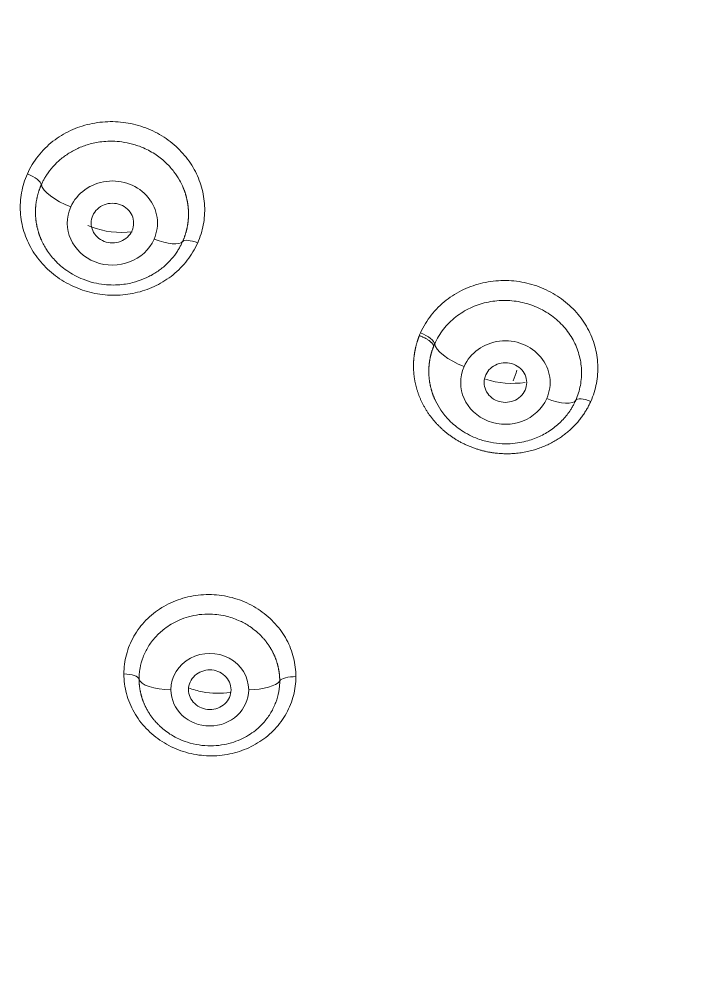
# Model space of a CAD drawing. Extents: x 1797 to 2925, y 0 to 827.
# Drawn here: x 2221.12 to 2233.8, y 554.65 to 572.76 of the extents above; entities that cross this region are included whole.
import ezdxf

# ---------------------------------------------------------------- set-up
doc = ezdxf.new("R2010")
doc.units = 0
doc.header["$LTSCALE"] = 30
doc.header["$MEASUREMENT"] = 0
doc.layers.add('1', color=7, linetype='CONTINUOUS')

msp = doc.modelspace()

# ---------------------------------------------------------------- linework, layer by layer
at = {"layer": '1', "color": 7, "linetype": 'Continuous', "lineweight": 18}
for centre, major_axis, ratio, start_param, end_param in [((2265.366, 552.468), (57.67, 0), 0.93358, 5.498085, 8.635877), ((2265.366, 552.451), (57.518, 0), 0.93358, 5.498085, 10.209879), ((2265.366, 552.468), (57.67, 0), 0.93358, 2.352692, 3.926693), ((2221.254, 569.752), (-0.274, 0.122), 0.331089, 3.337921, 4.807797), ((2224.458, 568.452), (0.274, -0.122), 0.331089, 1.669871, 3.047215), ((2228.65, 566.759), (0.274, -0.122), 0.331089, 0.16324, 1.674668), ((2230.258, 566.139), (1.44, 0), 0.93358, 2.748894, 2.782082), ((2265.366, 554.875), (36.924, 0), 0.93358, 2.808132, 2.814161), ((2231.854, 565.47), (-0.274, 0.122), 0.331089, 4.819926, 6.255995), ((2223.07, 560.338), (-0.3, 0), 0.35016, 3.217726, 4.667454), ((2226.306, 560.288), (0.3, -0.001), 0.350268, 1.530301, 2.909338)]:
    msp.add_ellipse(centre, major_axis=major_axis, ratio=ratio, start_param=start_param, end_param=end_param, dxfattribs=at)
at = {"layer": '1', "color": 7, "linetype": 'Continuous', "lineweight": 13}
for centre, major_axis, ratio, start_param, end_param in [((2265.366, 552.269), (57.048, 0), 0.93358, 5.498085, 10.209879), ((2265.366, 552.249), (56.129, 0), 0.93358, 5.397226, 10.310738), ((2265.366, 552.333), (55.427, 0), 0.93358, 5.397283, 10.31068), ((2265.366, 552.862), (-51, 0), 0.93358, 4.712389, 7.625054), ((2222.867, 568.929), (0.848, 0), 0.93358, 5.890486, 9.032079), ((2222.084, 569.447), (0.548, -0.243), 0.331089, 3.337921, 4.858244), ((2222.867, 568.929), (0.848, 0), 0.93358, 2.748894, 5.890486), ((2223.65, 568.841), (-0.548, 0.243), 0.331089, 1.716652, 3.047215), ((2229.482, 566.443), (0.548, -0.243), 0.331089, 3.304868, 4.858244), ((2230.258, 565.927), (0.841, 0), 0.93358, 5.890486, 9.032079), ((2230.258, 565.927), (0.841, 0), 0.93358, 2.748894, 5.890486), ((2231.035, 565.842), (-0.548, 0.243), 0.331089, 1.716652, 3.114402), ((2224.699, 560.147), (0.731, 0), 0.93358, 0, 3.141593), ((2223.967, 560.362), (0.6, 0), 0.358368, 3.21798, 4.712389), ((2225.43, 560.362), (-0.6, 0), 0.358368, 1.570796, 2.90856), ((2224.699, 560.147), (0.731, 0), 0.93358, 3.141593, 6.283185)]:
    msp.add_ellipse(centre, major_axis=major_axis, ratio=ratio, start_param=start_param, end_param=end_param, dxfattribs=at)
at = {"layer": '1', "color": 7, "linetype": 'Continuous', "lineweight": 18}
for points, knots in [([(2206.477, 567.001), (2206.734, 568.705), (2207.436, 572.186), (2208.761, 576.463), (2209.776, 579.02), (2210.497, 580.707), (2210.88, 581.543), (2212.904, 585.674), (2215.365, 589.62), (2218.31, 593.238), (2219.525, 594.658), (2220.151, 595.354), (2222.085, 597.396), (2224.806, 600.002), (2228.533, 602.932), (2230.898, 604.531), (2232.503, 605.56), (2233.319, 606.056), (2237.461, 608.44), (2241.855, 610.444), (2246.457, 611.925), (2248.313, 612.474), (2249.248, 612.728), (2252.071, 613.423), (2255.884, 614.177), (2260.727, 614.681), (2263.645, 614.782), (2265.592, 614.805), (2266.565, 614.794), (2271.428, 614.628), (2276.274, 614.014), (2280.982, 612.857), (2282.851, 612.352), (2283.78, 612.077), (2286.541, 611.191), (2290.16, 609.839), (2294.485, 607.746), (2296.972, 606.316), (2298.604, 605.325), (2299.407, 604.811), (2303.351, 602.149), (2307.014, 599.125), (2310.239, 595.722), (2311.493, 594.331), (2312.101, 593.622), (2313.869, 591.452), (2316.073, 588.451), (2318.424, 584.466), (2319.64, 581.987), (2320.407, 580.317), (2320.768, 579.473), (2322.462, 575.213), (2323.559, 571.324), (2324.199, 567.366), (2324.254, 567.002)], [0, 0, 0, 0, 0.032488, 0.066794, 0.083947, 0.083947, 0.1011, 0.1011, 0.169711, 0.186864, 0.186864, 0.204017, 0.204017, 0.238323, 0.272629, 0.289782, 0.289782, 0.306935, 0.306935, 0.375547, 0.3927, 0.3927, 0.409853, 0.409853, 0.444159, 0.478464, 0.495617, 0.495617, 0.51277, 0.51277, 0.581382, 0.598535, 0.598535, 0.615688, 0.615688, 0.649994, 0.6843, 0.701453, 0.701453, 0.718606, 0.718606, 0.787218, 0.804371, 0.804371, 0.821524, 0.821524, 0.855829, 0.890135, 0.907288, 0.907288, 0.924441, 0.924441, 0.993053, 1, 1, 1, 1]), ([(2324.103, 567.902), (2324.088, 567.986), (2323.967, 568.678), (2323.684, 570.135), (2323.151, 572.408), (2322.395, 575.062), (2321.407, 577.92), (2320.211, 580.816), (2318.387, 584.587), (2315.688, 589.115), (2312.467, 593.336), (2309.6, 596.494), (2307.322, 598.735), (2305.027, 600.757), (2302.859, 602.479), (2300.966, 603.853), (2299.401, 604.905), (2298.193, 605.67), (2297.245, 606.244), (2296.322, 606.782), (2295.177, 607.423), (2293.67, 608.216), (2291.351, 609.347), (2288.174, 610.707), (2284.095, 612.141), (2279.565, 613.371), (2274.59, 614.315), (2269.923, 614.806), (2265.687, 614.951), (2261.973, 614.863), (2258.206, 614.549), (2254.201, 613.972), (2250.216, 613.129), (2246.437, 612.059), (2243.392, 611), (2241.003, 610.044), (2239.194, 609.244), (2237.724, 608.543), (2236.42, 607.882), (2235.112, 607.181), (2233.644, 606.345), (2231.831, 605.239), (2229.597, 603.751), (2226.944, 601.781), (2224.021, 599.322), (2220.911, 596.309), (2217.801, 592.769), (2214.939, 588.87), (2212.49, 584.842), (2210.499, 580.847), (2208.927, 576.932), (2207.737, 573.136), (2206.971, 569.945), (2206.646, 568.019), (2206.544, 567.319)], [0, 0, 0, 0, 0.001588, 0.013126, 0.027789, 0.04558, 0.065218, 0.084873, 0.104532, 0.143846, 0.183174, 0.202849, 0.222528, 0.241892, 0.258858, 0.273049, 0.284465, 0.293107, 0.298976, 0.304539, 0.312444, 0.322691, 0.335281, 0.358941, 0.384767, 0.412706, 0.442761, 0.474929, 0.496111, 0.51812, 0.540956, 0.563325, 0.590147, 0.613541, 0.633505, 0.647888, 0.659751, 0.669092, 0.677224, 0.686109, 0.695892, 0.707751, 0.724579, 0.744632, 0.76791, 0.794412, 0.824139, 0.854874, 0.884154, 0.911977, 0.938344, 0.963257, 0.986713, 1, 1, 1, 1]), ([(2224.188, 568.582), (2224.191, 568.587), (2224.195, 568.597), (2224.202, 568.613), (2224.208, 568.629), (2224.215, 568.645), (2224.221, 568.661), (2224.226, 568.677), (2224.232, 568.693), (2224.237, 568.709), (2224.242, 568.726), (2224.247, 568.742), (2224.252, 568.759), (2224.257, 568.776), (2224.261, 568.792), (2224.265, 568.809), (2224.269, 568.826), (2224.272, 568.843), (2224.276, 568.86), (2224.279, 568.878), (2224.282, 568.895), (2224.285, 568.912), (2224.287, 568.93), (2224.289, 568.947), (2224.291, 568.965), (2224.293, 568.982), (2224.295, 569), (2224.296, 569.017), (2224.297, 569.035), (2224.298, 569.053), (2224.298, 569.071), (2224.298, 569.089), (2224.298, 569.107), (2224.298, 569.125), (2224.298, 569.143), (2224.297, 569.161), (2224.296, 569.179), (2224.295, 569.197), (2224.293, 569.215), (2224.291, 569.233), (2224.289, 569.251), (2224.287, 569.269), (2224.285, 569.287), (2224.282, 569.305), (2224.279, 569.323), (2224.275, 569.341), (2224.272, 569.36), (2224.268, 569.378), (2224.264, 569.396), (2224.259, 569.414), (2224.254, 569.432), (2224.249, 569.45), (2224.244, 569.468), (2224.239, 569.486), (2224.233, 569.504), (2224.227, 569.521), (2224.22, 569.539), (2224.214, 569.557), (2224.207, 569.575), (2224.182, 569.636), (2224.128, 569.747), (2224.024, 569.905), (2223.879, 570.067), (2223.688, 570.222), (2223.471, 570.341), (2223.251, 570.418), (2223.053, 570.458), (2222.872, 570.472), (2222.71, 570.466), (2222.57, 570.446), (2222.413, 570.411), (2222.238, 570.349), (2222.049, 570.249), (2221.883, 570.127), (2221.742, 569.988), (2221.657, 569.876), (2221.611, 569.803), (2221.593, 569.773), (2221.576, 569.743), (2221.56, 569.712), (2221.545, 569.681), (2221.535, 569.66), (2221.53, 569.65)], [0, 0, 0, 0, 0.003985, 0.007978, 0.011979, 0.015987, 0.020002, 0.024026, 0.028057, 0.032096, 0.036142, 0.040196, 0.044258, 0.048328, 0.052405, 0.05649, 0.060583, 0.064684, 0.068792, 0.072908, 0.077032, 0.081163, 0.085303, 0.08945, 0.093605, 0.097767, 0.101938, 0.106116, 0.110302, 0.114496, 0.118698, 0.122908, 0.127126, 0.131351, 0.135584, 0.139826, 0.144075, 0.148332, 0.152597, 0.156869, 0.16115, 0.165439, 0.169735, 0.17404, 0.178352, 0.182673, 0.187001, 0.191337, 0.195682, 0.200034, 0.204394, 0.208763, 0.213139, 0.217523, 0.221916, 0.226316, 0.230725, 0.235141, 0.239566, 0.243998, 0.281439, 0.324795, 0.37408, 0.429306, 0.490487, 0.539293, 0.583755, 0.623859, 0.659593, 0.690948, 0.717917, 0.767218, 0.815242, 0.861986, 0.907448, 0.951624, 0.959652, 0.967694, 0.975749, 0.983819, 0.991902, 1, 1, 1, 1]), ([(2221.53, 569.65), (2221.528, 569.645), (2221.523, 569.634), (2221.517, 569.618), (2221.51, 569.601), (2221.504, 569.585), (2221.497, 569.569), (2221.492, 569.552), (2221.486, 569.535), (2221.48, 569.518), (2221.475, 569.501), (2221.47, 569.484), (2221.465, 569.467), (2221.461, 569.45), (2221.456, 569.433), (2221.452, 569.415), (2221.448, 569.398), (2221.445, 569.38), (2221.441, 569.362), (2221.438, 569.345), (2221.435, 569.327), (2221.433, 569.309), (2221.43, 569.291), (2221.428, 569.273), (2221.426, 569.255), (2221.425, 569.237), (2221.423, 569.219), (2221.422, 569.2), (2221.421, 569.182), (2221.421, 569.164), (2221.421, 569.145), (2221.42, 569.127), (2221.421, 569.108), (2221.421, 569.09), (2221.422, 569.071), (2221.423, 569.053), (2221.424, 569.034), (2221.426, 569.016), (2221.428, 568.997), (2221.43, 568.978), (2221.432, 568.96), (2221.435, 568.941), (2221.438, 568.923), (2221.441, 568.904), (2221.445, 568.885), (2221.448, 568.867), (2221.453, 568.848), (2221.457, 568.829), (2221.462, 568.811), (2221.467, 568.792), (2221.472, 568.774), (2221.477, 568.755), (2221.483, 568.737), (2221.489, 568.719), (2221.496, 568.7), (2221.502, 568.682), (2221.509, 568.664), (2221.516, 568.646), (2221.524, 568.628), (2221.556, 568.553), (2221.632, 568.413), (2221.787, 568.213), (2222.015, 568.016), (2222.27, 567.879), (2222.511, 567.803), (2222.705, 567.769), (2222.882, 567.76), (2223.041, 567.769), (2223.18, 567.791), (2223.334, 567.83), (2223.505, 567.893), (2223.686, 567.993), (2223.846, 568.113), (2223.982, 568.25), (2224.065, 568.36), (2224.11, 568.431), (2224.127, 568.461), (2224.144, 568.491), (2224.16, 568.521), (2224.175, 568.551), (2224.184, 568.572), (2224.188, 568.582)], [0, 0, 0, 0, 0.004107, 0.008222, 0.012346, 0.016477, 0.020617, 0.024764, 0.02892, 0.033084, 0.037256, 0.041436, 0.045624, 0.04982, 0.054024, 0.058236, 0.062456, 0.066685, 0.070921, 0.075166, 0.079418, 0.083679, 0.087948, 0.092225, 0.09651, 0.100803, 0.105104, 0.109413, 0.11373, 0.118055, 0.122388, 0.12673, 0.131079, 0.135437, 0.139802, 0.144176, 0.148557, 0.152947, 0.157345, 0.161751, 0.166164, 0.170586, 0.175016, 0.179454, 0.1839, 0.188354, 0.192816, 0.197287, 0.201765, 0.206251, 0.210745, 0.215247, 0.219758, 0.224276, 0.228802, 0.233336, 0.237879, 0.242429, 0.246987, 0.251553, 0.299249, 0.356859, 0.424344, 0.501649, 0.548943, 0.592196, 0.631415, 0.666606, 0.697777, 0.724935, 0.772895, 0.81959, 0.865026, 0.909215, 0.952166, 0.960271, 0.968324, 0.976323, 0.984268, 0.992161, 1, 1, 1, 1]), ([(2222.407, 568.881), (2222.427, 568.873), (2222.687, 568.766), (2222.979, 568.732), (2223.24, 568.764)], [0, 0, 0, 0, 0.076957, 1, 1, 1, 1]), ([(2228.927, 566.653), (2228.971, 566.752), (2229.083, 566.938), (2229.315, 567.169), (2229.591, 567.34), (2229.897, 567.445), (2230.22, 567.484), (2230.544, 567.453), (2230.854, 567.356), (2231.132, 567.197), (2231.364, 566.986), (2231.54, 566.736), (2231.653, 566.459), (2231.7, 566.167), (2231.679, 565.872), (2231.621, 565.684), (2231.581, 565.594)], [0, 0, 0, 0, 0.07595, 0.151322, 0.224121, 0.295705, 0.367536, 0.439273, 0.510991, 0.582405, 0.65311, 0.723009, 0.792375, 0.861565, 0.930582, 1, 1, 1, 1]), ([(2228.91, 566.612), (2228.908, 566.606), (2228.903, 566.596), (2228.897, 566.58), (2228.891, 566.563), (2228.886, 566.547), (2228.88, 566.531), (2228.875, 566.514), (2228.87, 566.497), (2228.865, 566.48), (2228.86, 566.464), (2228.856, 566.447), (2228.852, 566.43), (2228.848, 566.412), (2228.844, 566.395), (2228.841, 566.378), (2228.837, 566.36), (2228.834, 566.343), (2228.832, 566.325), (2228.829, 566.308), (2228.827, 566.29), (2228.825, 566.272), (2228.823, 566.255), (2228.822, 566.237), (2228.82, 566.219), (2228.819, 566.201), (2228.818, 566.183), (2228.818, 566.165), (2228.818, 566.147), (2228.818, 566.128), (2228.818, 566.11), (2228.818, 566.092), (2228.819, 566.074), (2228.82, 566.055), (2228.822, 566.037), (2228.823, 566.019), (2228.825, 566), (2228.827, 565.982), (2228.83, 565.963), (2228.832, 565.945), (2228.835, 565.927), (2228.839, 565.908), (2228.842, 565.89), (2228.846, 565.872), (2228.85, 565.853), (2228.854, 565.835), (2228.859, 565.816), (2228.864, 565.798), (2228.869, 565.78), (2228.875, 565.762), (2228.88, 565.743), (2228.886, 565.725), (2228.893, 565.707), (2228.899, 565.689), (2228.906, 565.671), (2228.913, 565.653), (2228.921, 565.635), (2228.929, 565.617), (2228.937, 565.599), (2228.97, 565.528), (2229.048, 565.393), (2229.205, 565.2), (2229.436, 565.009), (2229.705, 564.872), (2229.969, 564.799), (2230.19, 564.772), (2230.389, 564.776), (2230.562, 564.801), (2230.751, 564.849), (2230.957, 564.932), (2231.169, 565.066), (2231.346, 565.227), (2231.449, 565.359), (2231.501, 565.443), (2231.519, 565.472), (2231.536, 565.502), (2231.552, 565.533), (2231.567, 565.563), (2231.576, 565.584), (2231.581, 565.594)], [0, 0, 0, 0, 0.004102, 0.008213, 0.012333, 0.016461, 0.020598, 0.024744, 0.028899, 0.033063, 0.037236, 0.041417, 0.045607, 0.049807, 0.054014, 0.058231, 0.062457, 0.066691, 0.070934, 0.075186, 0.079447, 0.083717, 0.087995, 0.092282, 0.096579, 0.100883, 0.105197, 0.10952, 0.113851, 0.118191, 0.122541, 0.126898, 0.131265, 0.135641, 0.140025, 0.144418, 0.14882, 0.153231, 0.157651, 0.162079, 0.166516, 0.170962, 0.175417, 0.179881, 0.184353, 0.188835, 0.193325, 0.197824, 0.202332, 0.206848, 0.211373, 0.215908, 0.220451, 0.225002, 0.229563, 0.234132, 0.238711, 0.243298, 0.247893, 0.252498, 0.299213, 0.356666, 0.424828, 0.503657, 0.558833, 0.608653, 0.653121, 0.692242, 0.72602, 0.785144, 0.842388, 0.897761, 0.951273, 0.959507, 0.967695, 0.975839, 0.983938, 0.991991, 1, 1, 1, 1]), ([(2205.608, 560.993), (2205.401, 559.712), (2205.029, 556.688), (2204.923, 551.861), (2205.292, 546.611), (2206.186, 541.471), (2207.527, 536.598), (2209.275, 531.969), (2211.41, 527.555), (2214.037, 523.17), (2217.215, 518.843), (2221.021, 514.595), (2225.404, 510.613), (2229.329, 507.563), (2232.384, 505.265), (2234.357, 503.781), (2236.065, 502.476), (2237.288, 501.517), (2238.11, 500.858), (2238.701, 500.378), (2239.455, 499.755), (2240.486, 498.879), (2241.811, 497.701), (2243.311, 496.281), (2244.322, 495.209), (2244.818, 494.657)], [0, 0, 0, 0, 0.047893, 0.113155, 0.18052, 0.245673, 0.30859, 0.369482, 0.430004, 0.49051, 0.558251, 0.627032, 0.698562, 0.77284, 0.80591, 0.835589, 0.86122, 0.88281, 0.891192, 0.898949, 0.910098, 0.926257, 0.947429, 0.973562, 1, 1, 1, 1]), ([(2223.369, 560.346), (2223.369, 560.34), (2223.369, 560.328), (2223.369, 560.31), (2223.37, 560.293), (2223.371, 560.275), (2223.372, 560.257), (2223.374, 560.239), (2223.376, 560.221), (2223.378, 560.203), (2223.38, 560.185), (2223.383, 560.166), (2223.386, 560.148), (2223.389, 560.13), (2223.393, 560.112), (2223.397, 560.094), (2223.401, 560.075), (2223.405, 560.057), (2223.41, 560.039), (2223.415, 560.02), (2223.421, 560.002), (2223.426, 559.984), (2223.433, 559.966), (2223.439, 559.947), (2223.446, 559.929), (2223.453, 559.911), (2223.46, 559.893), (2223.468, 559.875), (2223.476, 559.857), (2223.484, 559.839), (2223.493, 559.821), (2223.502, 559.803), (2223.511, 559.785), (2223.521, 559.768), (2223.531, 559.75), (2223.541, 559.732), (2223.552, 559.715), (2223.563, 559.698), (2223.574, 559.68), (2223.586, 559.663), (2223.598, 559.646), (2223.61, 559.629), (2223.623, 559.613), (2223.636, 559.596), (2223.649, 559.58), (2223.663, 559.563), (2223.677, 559.547), (2223.691, 559.531), (2223.706, 559.516), (2223.721, 559.5), (2223.736, 559.485), (2223.752, 559.469), (2223.793, 559.431), (2223.866, 559.369), (2223.982, 559.29), (2224.121, 559.216), (2224.293, 559.149), (2224.495, 559.101), (2224.711, 559.085), (2224.917, 559.102), (2225.104, 559.143), (2225.273, 559.206), (2225.424, 559.286), (2225.577, 559.392), (2225.724, 559.533), (2225.854, 559.712), (2225.946, 559.906), (2225.987, 560.053), (2226.001, 560.144), (2226.006, 560.178), (2226.009, 560.212), (2226.012, 560.245), (2226.014, 560.279), (2226.014, 560.301), (2226.014, 560.313)], [0, 0, 0, 0, 0.004548, 0.009114, 0.013697, 0.018298, 0.022916, 0.027552, 0.032205, 0.036875, 0.041563, 0.046269, 0.050992, 0.055732, 0.06049, 0.065265, 0.070057, 0.074868, 0.079695, 0.08454, 0.089402, 0.094282, 0.099179, 0.104094, 0.109026, 0.113975, 0.118942, 0.123926, 0.128928, 0.133947, 0.138983, 0.144037, 0.149108, 0.154196, 0.159302, 0.164425, 0.169566, 0.174723, 0.179899, 0.185091, 0.190301, 0.195528, 0.200773, 0.206034, 0.211313, 0.21661, 0.221923, 0.227254, 0.232602, 0.237968, 0.24335, 0.24875, 0.254168, 0.284949, 0.319367, 0.357416, 0.399086, 0.452959, 0.50678, 0.555283, 0.601549, 0.645584, 0.687394, 0.726986, 0.783744, 0.839438, 0.894081, 0.947691, 0.956484, 0.965247, 0.97398, 0.982683, 0.991356, 1, 1, 1, 1]), ([(2224.299, 560.182), (2224.384, 560.149), (2224.64, 560.076), (2224.912, 560.071), (2225.085, 560.096)], [0, 0, 0, 0, 0.344186, 1, 1, 1, 1])]:
    msp.add_open_spline(points, degree=3, knots=knots, dxfattribs=at)
at = {"layer": '1', "color": 7, "linetype": 'Continuous', "lineweight": 13}
for points, knots in [([(2325.003, 561.975), (2324.255, 566.343), (2321.332, 575.987), (2312.699, 589.405), (2299.38, 600.661), (2283.137, 607.826), (2265.365, 610.285), (2247.594, 607.826), (2231.351, 600.661), (2218.032, 589.405), (2209.218, 575.705), (2206.288, 565.712), (2205.572, 561.011)], [0, 0, 0, 0, 0.082805, 0.186343, 0.289882, 0.39342, 0.496959, 0.600497, 0.704035, 0.807574, 0.911112, 1, 1, 1, 1]), ([(2307.926, 513.159), (2307.938, 513.17), (2307.978, 513.208), (2308.062, 513.287), (2308.195, 513.413), (2308.376, 513.585), (2308.604, 513.804), (2308.878, 514.072), (2309.198, 514.387), (2309.562, 514.753), (2309.97, 515.169), (2310.418, 515.638), (2310.907, 516.16), (2311.432, 516.737), (2311.993, 517.371), (2312.587, 518.063), (2313.211, 518.815), (2313.862, 519.629), (2314.537, 520.507), (2315.232, 521.45), (2315.944, 522.46), (2316.669, 523.54), (2317.402, 524.691), (2318.138, 525.915), (2318.873, 527.212), (2319.6, 528.586), (2320.316, 530.037), (2321.013, 531.566), (2321.686, 533.174), (2322.328, 534.862), (2322.932, 536.629), (2323.491, 538.477), (2323.997, 540.404), (2324.443, 542.411), (2324.819, 544.495), (2325.119, 546.656), (2325.333, 548.89), (2325.454, 551.195), (2325.473, 553.567), (2325.38, 556.002), (2325.168, 558.496), (2324.825, 561.042), (2324.345, 563.634), (2323.719, 566.266), (2322.939, 568.928), (2321.997, 571.612), (2321.009, 574.008), (2320.026, 576.113), (2319.093, 577.929), (2318.077, 579.737), (2316.976, 581.534), (2315.789, 583.314), (2314.514, 585.075), (2313.152, 586.811), (2311.7, 588.519), (2310.158, 590.192), (2308.526, 591.828), (2306.804, 593.421), (2304.993, 594.966), (2303.093, 596.458), (2301.105, 597.892), (2299.03, 599.263), (2296.869, 600.565), (2294.624, 601.793), (2292.299, 602.941), (2289.894, 604.005), (2287.415, 604.979), (2284.863, 605.857), (2282.243, 606.635), (2279.559, 607.305), (2276.815, 607.864), (2274.017, 608.308), (2271.171, 608.63), (2268.281, 608.828), (2264.867, 608.906), (2260.944, 608.77), (2256.546, 608.314), (2252.195, 607.559), (2247.916, 606.508), (2243.732, 605.164), (2239.665, 603.537), (2235.736, 601.637), (2231.967, 599.472), (2228.381, 597.052), (2224.994, 594.394), (2221.825, 591.51), (2218.891, 588.418), (2216.21, 585.131), (2213.795, 581.67), (2211.658, 578.052), (2209.607, 573.882), (2207.781, 569.125), (2206.342, 563.781), (2205.468, 558.331), (2205.174, 552.827), (2205.457, 547.322), (2206.273, 542.136), (2207.467, 537.531), (2208.794, 533.724), (2210.105, 530.655), (2211.274, 528.289), (2212.472, 526.099), (2213.721, 524.037), (2215.051, 522.064), (2216.135, 520.578), (2216.984, 519.481), (2217.69, 518.607), (2218.365, 517.803), (2219.069, 516.993), (2219.681, 516.316), (2220.181, 515.778), (2220.552, 515.388), (2220.903, 515.024), (2221.236, 514.686), (2221.548, 514.372), (2221.841, 514.083), (2222.112, 513.819), (2222.362, 513.578), (2222.591, 513.36), (2222.736, 513.224), (2222.805, 513.159)], [0, 0, 0, 0, 0.000179, 0.000603, 0.00127, 0.002183, 0.00334, 0.004741, 0.006386, 0.008277, 0.010411, 0.01279, 0.015413, 0.018281, 0.021393, 0.02475, 0.028351, 0.032196, 0.036286, 0.04062, 0.045199, 0.050022, 0.055089, 0.060401, 0.065958, 0.071758, 0.077804, 0.084093, 0.090627, 0.097406, 0.104428, 0.111695, 0.119206, 0.126961, 0.134961, 0.143206, 0.151695, 0.160428, 0.169406, 0.178628, 0.188094, 0.197805, 0.20776, 0.21796, 0.228404, 0.239092, 0.250024, 0.257544, 0.265167, 0.272896, 0.280729, 0.288666, 0.296708, 0.304854, 0.313104, 0.321459, 0.329918, 0.338482, 0.34715, 0.355923, 0.3648, 0.373782, 0.382867, 0.392057, 0.401352, 0.410752, 0.420256, 0.429863, 0.439576, 0.449392, 0.459314, 0.46934, 0.47947, 0.489704, 0.500043, 0.515667, 0.531291, 0.546915, 0.562538, 0.578162, 0.593786, 0.60941, 0.625034, 0.640657, 0.656282, 0.671906, 0.68753, 0.703153, 0.718778, 0.734402, 0.750026, 0.770854, 0.791682, 0.81251, 0.833338, 0.854167, 0.874994, 0.892773, 0.907913, 0.920413, 0.930274, 0.937493, 0.948337, 0.95716, 0.963963, 0.968745, 0.972532, 0.976398, 0.980345, 0.984372, 0.986462, 0.988435, 0.990291, 0.99203, 0.993651, 0.995155, 0.996542, 0.997812, 0.998965, 1, 1, 1, 1]), ([(2223.353, 513.341), (2223.338, 513.355), (2223.291, 513.399), (2223.136, 513.547), (2223.026, 513.651), (2222.747, 513.92), (2222.577, 514.085), (2222.178, 514.478), (2221.948, 514.707), (2221.435, 515.229), (2221.15, 515.523), (2220.529, 516.181), (2220.193, 516.544), (2219.475, 517.344), (2219.093, 517.781), (2218.29, 518.732), (2217.869, 519.247), (2216.998, 520.36), (2216.547, 520.958), (2215.625, 522.241), (2215.153, 522.927), (2214.2, 524.391), (2213.718, 525.169), (2212.757, 526.822), (2212.278, 527.697), (2211.335, 529.546), (2210.872, 530.521), (2209.977, 532.572), (2209.545, 533.649), (2208.731, 535.907), (2208.348, 537.088), (2207.65, 539.553), (2207.336, 540.837), (2206.796, 543.507), (2206.57, 544.892), (2206.23, 547.759), (2206.114, 549.24), (2206.015, 552.291), (2206.031, 553.86), (2206.219, 557.074), (2206.39, 558.719), (2206.911, 562.071), (2207.261, 563.777), (2208.158, 567.23), (2208.706, 568.978), (2210.021, 572.49), (2210.788, 574.255), (2212.561, 577.774), (2213.567, 579.528), (2215.827, 582.992), (2217.082, 584.702), (2219.852, 588.041), (2221.367, 589.669), (2224.661, 592.802), (2226.439, 594.308), (2229.3, 596.442), (2230.286, 597.132), (2232.321, 598.464), (2233.37, 599.107), (2236.61, 600.953), (2238.893, 602.076), (2243.683, 604.062), (2246.189, 604.924), (2251.393, 606.337), (2254.09, 606.888), (2258.246, 607.45), (2259.649, 607.593), (2261.777, 607.738), (2262.49, 607.774), (2263.564, 607.811), (2264.102, 607.825), (2264.732, 607.833), (2265.048, 607.835), (2265.206, 607.836), (2265.285, 607.836), (2265.324, 607.836), (2265.344, 607.836), (2265.354, 607.836), (2265.359, 607.836), (2265.361, 607.836), (2265.362, 607.836), (2265.363, 607.836), (2265.364, 607.836), (2271.184, 607.836), (2282.826, 606.227), (2298.786, 599.183), (2307.511, 591.809), (2314.902, 583.412), (2317.931, 578.702), (2322.393, 568.663), (2323.827, 563.335), (2324.98, 552.52), (2324.698, 547.033), (2322.439, 536.372), (2320.462, 531.198), (2316.357, 524.003), (2314.021, 520.547), (2311.295, 517.36), (2309.394, 515.303), (2308.402, 514.307), (2307.378, 513.342)], [0, 0, 0, 0, 0.015625, 0.015625, 0.03125, 0.03125, 0.046875, 0.046875, 0.0625, 0.0625, 0.078125, 0.078125, 0.09375, 0.09375, 0.109375, 0.109375, 0.125, 0.125, 0.140625, 0.140625, 0.15625, 0.15625, 0.171875, 0.171875, 0.1875, 0.1875, 0.203125, 0.203125, 0.21875, 0.21875, 0.234375, 0.234375, 0.25, 0.25, 0.265625, 0.265625, 0.28125, 0.28125, 0.296875, 0.296875, 0.3125, 0.3125, 0.328125, 0.328125, 0.34375, 0.34375, 0.359375, 0.359375, 0.375, 0.375, 0.390625, 0.390625, 0.40625, 0.40625, 0.421875, 0.421875, 0.429687, 0.429687, 0.4375, 0.4375, 0.453125, 0.453125, 0.46875, 0.46875, 0.484375, 0.484375, 0.492187, 0.492187, 0.496094, 0.496094, 0.498047, 0.499023, 0.499512, 0.499756, 0.499878, 0.499939, 0.499969, 0.499985, 0.499992, 0.499996, 0.499998, 0.499998, 0.5, 0.5, 0.5625, 0.625, 0.6875, 0.6875, 0.75, 0.75, 0.8125, 0.8125, 0.875, 0.875, 0.9375, 0.9375, 0.96875, 0.984375, 0.984375, 1, 1, 1, 1]), ([(2265.365, 606.92), (2265.323, 606.92), (2265.24, 606.92), (2265.114, 606.919), (2264.988, 606.919), (2264.863, 606.918), (2264.737, 606.917), (2264.611, 606.915), (2264.486, 606.914), (2264.36, 606.912), (2264.234, 606.91), (2264.109, 606.907), (2263.983, 606.905), (2263.857, 606.902), (2263.732, 606.898), (2263.606, 606.895), (2263.48, 606.891), (2263.355, 606.887), (2263.229, 606.883), (2263.104, 606.879), (2262.978, 606.874), (2262.852, 606.869), (2262.727, 606.864), (2262.601, 606.859), (2262.475, 606.853), (2262.35, 606.847), (2262.224, 606.841), (2262.099, 606.834), (2261.973, 606.828), (2261.847, 606.821), (2261.722, 606.813), (2261.596, 606.806), (2261.47, 606.798), (2261.345, 606.79), (2261.219, 606.782), (2261.094, 606.773), (2260.644, 606.742), (2259.871, 606.681), (2258.777, 606.575), (2257.685, 606.449), (2256.595, 606.305), (2255.508, 606.141), (2254.425, 605.959), (2253.346, 605.757), (2251.913, 605.464), (2250.133, 605.05), (2248.019, 604.478), (2245.93, 603.832), (2243.868, 603.113), (2241.835, 602.322), (2239.172, 601.174), (2235.929, 599.565), (2232.212, 597.369), (2228.676, 594.914), (2225.722, 592.519), (2223.281, 590.277), (2221.294, 588.26), (2219.109, 585.803), (2216.798, 582.846), (2214.737, 579.744), (2213.116, 576.926), (2211.858, 574.45), (2210.83, 572.129), (2209.997, 569.986), (2209.326, 568.036), (2208.73, 566.051), (2208.159, 563.828), (2207.645, 561.361), (2207.23, 558.648), (2206.985, 556.146), (2206.87, 553.866), (2206.848, 551.818), (2206.909, 549.758), (2207.053, 547.702), (2207.279, 545.657), (2207.587, 543.627), (2207.977, 541.601), (2208.607, 538.926), (2209.596, 535.621), (2210.93, 532.186), (2212.297, 529.25), (2213.6, 526.794), (2214.876, 524.667), (2216.075, 522.85), (2217.158, 521.329), (2218.199, 519.968), (2219.186, 518.756), (2220.023, 517.781), (2220.803, 516.912), (2221.52, 516.142), (2222.262, 515.374), (2222.828, 514.809), (2223.206, 514.439), (2223.387, 514.263), (2223.571, 514.086), (2223.757, 513.908), (2223.945, 513.73), (2224.135, 513.55), (2224.328, 513.37), (2224.523, 513.189), (2224.72, 513.007), (2224.92, 512.824), (2225.122, 512.641), (2225.326, 512.456), (2225.532, 512.271), (2225.741, 512.085), (2225.952, 511.899), (2226.094, 511.774), (2226.165, 511.712)], [0, 0, 0, 0, 0.000892, 0.001785, 0.002677, 0.003569, 0.004462, 0.005354, 0.006246, 0.007138, 0.00803, 0.008923, 0.009815, 0.010707, 0.011599, 0.012491, 0.013384, 0.014276, 0.015169, 0.016061, 0.016953, 0.017846, 0.018739, 0.019631, 0.020524, 0.021417, 0.02231, 0.023203, 0.024097, 0.02499, 0.025884, 0.026777, 0.027671, 0.028565, 0.029459, 0.030354, 0.031248, 0.039059, 0.046868, 0.054679, 0.062496, 0.070311, 0.078122, 0.085931, 0.093744, 0.109373, 0.124991, 0.140601, 0.156239, 0.171854, 0.187489, 0.218707, 0.249974, 0.281106, 0.312458, 0.333209, 0.354021, 0.374951, 0.406022, 0.437441, 0.458146, 0.47896, 0.499936, 0.515411, 0.530971, 0.546637, 0.562432, 0.583123, 0.603936, 0.624924, 0.640415, 0.655981, 0.671643, 0.687423, 0.702962, 0.718542, 0.734186, 0.749915, 0.781006, 0.812398, 0.833188, 0.854003, 0.874891, 0.888786, 0.90267, 0.916556, 0.926936, 0.93739, 0.945051, 0.952809, 0.960666, 0.968624, 0.970466, 0.972324, 0.974198, 0.976087, 0.977992, 0.979913, 0.98185, 0.983802, 0.985771, 0.987756, 0.989756, 0.991773, 0.993806, 0.995854, 0.997919, 1, 1, 1, 1]), ([(2224.199, 513.883), (2224.17, 513.91), (2224.111, 513.965), (2224.023, 514.048), (2223.936, 514.131), (2223.848, 514.214), (2223.761, 514.297), (2223.674, 514.38), (2223.587, 514.463), (2223.5, 514.547), (2223.414, 514.631), (2223.328, 514.715), (2223.242, 514.799), (2223.156, 514.883), (2223.07, 514.968), (2222.985, 515.052), (2222.899, 515.137), (2222.814, 515.222), (2222.729, 515.307), (2222.645, 515.392), (2222.56, 515.477), (2222.476, 515.563), (2222.392, 515.649), (2222.308, 515.735), (2222.225, 515.821), (2222.141, 515.907), (2222.058, 515.993), (2221.975, 516.08), (2221.892, 516.166), (2221.81, 516.253), (2221.727, 516.34), (2221.645, 516.427), (2221.563, 516.514), (2221.481, 516.602), (2221.4, 516.69), (2221.318, 516.777), (2221.237, 516.865), (2221.156, 516.953), (2221.075, 517.042), (2220.995, 517.13), (2220.915, 517.219), (2220.834, 517.307), (2220.754, 517.396), (2220.675, 517.485), (2220.595, 517.575), (2220.516, 517.664), (2220.437, 517.753), (2220.081, 518.158), (2219.458, 518.885), (2218.591, 519.95), (2217.754, 521.032), (2216.945, 522.135), (2216.165, 523.256), (2215.415, 524.396), (2214.696, 525.55), (2213.777, 527.112), (2212.706, 529.102), (2211.548, 531.549), (2210.521, 534.043), (2209.626, 536.585), (2208.866, 539.16), (2208.242, 541.773), (2207.758, 544.405), (2207.412, 547.062), (2207.207, 549.725), (2207.142, 552.401), (2207.218, 555.071), (2207.435, 557.74), (2207.791, 560.389), (2208.288, 563.026), (2208.922, 565.629), (2209.693, 568.207), (2210.598, 570.74), (2211.637, 573.235), (2212.803, 575.673), (2213.884, 577.662), (2214.809, 579.22), (2215.535, 580.374), (2216.288, 581.508), (2217.072, 582.625), (2217.886, 583.725), (2218.729, 584.807), (2219.598, 585.866), (2220.246, 586.616), (2220.651, 587.072), (2220.805, 587.244), (2220.96, 587.415), (2221.115, 587.585), (2221.271, 587.755), (2221.427, 587.924), (2221.584, 588.092), (2221.742, 588.259), (2221.9, 588.426), (2222.06, 588.592), (2222.219, 588.758), (2222.38, 588.923), (2222.541, 589.087), (2222.703, 589.25), (2222.865, 589.413), (2223.028, 589.575), (2223.192, 589.736), (2223.356, 589.897), (2223.521, 590.057), (2223.687, 590.216), (2223.853, 590.375), (2224.02, 590.533), (2224.188, 590.69), (2224.3, 590.794), (2224.356, 590.846)], [0, 0, 0, 0, 0.001362, 0.002724, 0.004085, 0.005446, 0.006807, 0.008168, 0.009529, 0.01089, 0.01225, 0.01361, 0.01497, 0.01633, 0.01769, 0.019049, 0.020409, 0.021768, 0.023127, 0.024486, 0.025845, 0.027203, 0.028562, 0.029921, 0.031279, 0.032637, 0.033995, 0.035353, 0.036712, 0.038069, 0.039427, 0.040785, 0.042143, 0.0435, 0.044858, 0.046216, 0.047573, 0.048931, 0.050288, 0.051645, 0.053003, 0.05436, 0.055718, 0.057075, 0.058432, 0.05979, 0.061147, 0.062504, 0.078161, 0.093792, 0.109405, 0.125007, 0.140673, 0.156307, 0.171916, 0.18751, 0.21882, 0.250008, 0.281332, 0.312506, 0.343843, 0.375004, 0.406353, 0.437502, 0.468861, 0.5, 0.531366, 0.562498, 0.593869, 0.624996, 0.656368, 0.687494, 0.718864, 0.749992, 0.781356, 0.81249, 0.8282, 0.843847, 0.859442, 0.874993, 0.890694, 0.906338, 0.921935, 0.937496, 0.940115, 0.942732, 0.945348, 0.947963, 0.950576, 0.953187, 0.955797, 0.958406, 0.961013, 0.963619, 0.966224, 0.968828, 0.971431, 0.974032, 0.976633, 0.979232, 0.981831, 0.984429, 0.987026, 0.989622, 0.992217, 0.994812, 0.997406, 1, 1, 1, 1]), ([(2228.64, 566.811), (2228.638, 566.805), (2228.633, 566.793), (2228.626, 566.774), (2228.619, 566.755), (2228.612, 566.736), (2228.606, 566.717), (2228.6, 566.697), (2228.594, 566.677), (2228.588, 566.657), (2228.582, 566.637), (2228.577, 566.617), (2228.572, 566.596), (2228.567, 566.575), (2228.562, 566.554), (2228.558, 566.533), (2228.554, 566.511), (2228.55, 566.49), (2228.547, 566.468), (2228.544, 566.446), (2228.541, 566.424), (2228.538, 566.401), (2228.536, 566.379), (2228.534, 566.356), (2228.532, 566.333), (2228.531, 566.31), (2228.53, 566.287), (2228.53, 566.264), (2228.53, 566.24), (2228.53, 566.216), (2228.53, 566.193), (2228.531, 566.169), (2228.533, 566.145), (2228.534, 566.12), (2228.536, 566.096), (2228.539, 566.072), (2228.542, 566.047), (2228.545, 566.022), (2228.549, 565.998), (2228.553, 565.973), (2228.557, 565.948), (2228.562, 565.923), (2228.568, 565.898), (2228.574, 565.873), (2228.58, 565.848), (2228.587, 565.822), (2228.594, 565.797), (2228.602, 565.772), (2228.61, 565.746), (2228.619, 565.721), (2228.628, 565.696), (2228.638, 565.671), (2228.648, 565.645), (2228.659, 565.62), (2228.67, 565.595), (2228.682, 565.569), (2228.694, 565.544), (2228.707, 565.519), (2228.72, 565.494), (2228.734, 565.469), (2228.748, 565.444), (2228.763, 565.42), (2228.778, 565.395), (2228.794, 565.371), (2228.81, 565.346), (2228.827, 565.322), (2228.845, 565.298), (2228.863, 565.274), (2228.881, 565.25), (2228.9, 565.227), (2228.92, 565.204), (2228.94, 565.181), (2228.961, 565.158), (2228.982, 565.135), (2229.004, 565.113), (2229.026, 565.091), (2229.049, 565.069), (2229.072, 565.048), (2229.096, 565.026), (2229.121, 565.006), (2229.145, 564.985), (2229.171, 564.965), (2229.197, 564.945), (2229.223, 564.926), (2229.25, 564.907), (2229.278, 564.888), (2229.306, 564.87), (2229.334, 564.852), (2229.363, 564.835), (2229.393, 564.818), (2229.423, 564.802), (2229.453, 564.786), (2229.484, 564.771), (2229.515, 564.756), (2229.547, 564.742), (2229.579, 564.728), (2229.612, 564.715), (2229.654, 564.699), (2229.706, 564.68), (2229.768, 564.661), (2229.83, 564.644), (2229.892, 564.629), (2229.954, 564.617), (2230.016, 564.607), (2230.078, 564.599), (2230.14, 564.593), (2230.201, 564.589), (2230.262, 564.587), (2230.322, 564.587), (2230.381, 564.589), (2230.44, 564.593), (2230.499, 564.599), (2230.556, 564.607), (2230.613, 564.616), (2230.668, 564.627), (2230.723, 564.64), (2230.777, 564.654), (2230.83, 564.67), (2230.882, 564.687), (2230.932, 564.705), (2230.982, 564.725), (2231.03, 564.746), (2231.077, 564.768), (2231.123, 564.791), (2231.168, 564.815), (2231.211, 564.841), (2231.253, 564.867), (2231.294, 564.894), (2231.334, 564.922), (2231.372, 564.951), (2231.409, 564.98), (2231.445, 565.01), (2231.479, 565.041), (2231.513, 565.072), (2231.545, 565.103), (2231.575, 565.136), (2231.605, 565.168), (2231.633, 565.201), (2231.66, 565.234), (2231.685, 565.268), (2231.71, 565.301), (2231.733, 565.335), (2231.755, 565.369), (2231.776, 565.403), (2231.796, 565.437), (2231.815, 565.471), (2231.832, 565.505), (2231.849, 565.539), (2231.859, 565.562), (2231.864, 565.573)], [0, 0, 0, 0, 0.003909, 0.007847, 0.011814, 0.01581, 0.019835, 0.023888, 0.027971, 0.032082, 0.036222, 0.040391, 0.044587, 0.048813, 0.053066, 0.057348, 0.061657, 0.065995, 0.07036, 0.074753, 0.079174, 0.083623, 0.0881, 0.092604, 0.097136, 0.101696, 0.106284, 0.110899, 0.115543, 0.120215, 0.124914, 0.129642, 0.134398, 0.139181, 0.143993, 0.148833, 0.153702, 0.158598, 0.163523, 0.168476, 0.173457, 0.178466, 0.183503, 0.188568, 0.193662, 0.198783, 0.203933, 0.20911, 0.214316, 0.21955, 0.224811, 0.230101, 0.235419, 0.240765, 0.24614, 0.251542, 0.256972, 0.262431, 0.267917, 0.273432, 0.278974, 0.284545, 0.290144, 0.295771, 0.301426, 0.30711, 0.312821, 0.318561, 0.324328, 0.330124, 0.335948, 0.3418, 0.34768, 0.353589, 0.359525, 0.365489, 0.371482, 0.377503, 0.383552, 0.389629, 0.395734, 0.401867, 0.408029, 0.414218, 0.420436, 0.426681, 0.432955, 0.439257, 0.445587, 0.451945, 0.458331, 0.464745, 0.471188, 0.477658, 0.484157, 0.490683, 0.497238, 0.50382, 0.515954, 0.527992, 0.539933, 0.551778, 0.563527, 0.57518, 0.586736, 0.598196, 0.60956, 0.620828, 0.631999, 0.643074, 0.654053, 0.664936, 0.675723, 0.686414, 0.697008, 0.707506, 0.717908, 0.728214, 0.738423, 0.748536, 0.758553, 0.768474, 0.778299, 0.788027, 0.79766, 0.807196, 0.816637, 0.825981, 0.835229, 0.84438, 0.853436, 0.862394, 0.871257, 0.880023, 0.888694, 0.897269, 0.905749, 0.914133, 0.922422, 0.930616, 0.938714, 0.946717, 0.954623, 0.962432, 0.970143, 0.977756, 0.98527, 0.992685, 1, 1, 1, 1]), ([(2228.662, 566.862), (2228.658, 566.853), (2228.654, 566.845), (2228.647, 566.828), (2228.644, 566.82), (2228.64, 566.811)], [0, 0, 0, 0, 0.5, 0.5, 1, 1, 1, 1]), ([(2226.014, 560.313), (2226.014, 560.318), (2226.014, 560.329), (2226.014, 560.346), (2226.013, 560.362), (2226.012, 560.379), (2226.011, 560.395), (2226.01, 560.412), (2226.008, 560.429), (2226.007, 560.446), (2226.005, 560.462), (2226.002, 560.479), (2226, 560.496), (2225.997, 560.513), (2225.994, 560.53), (2225.991, 560.547), (2225.987, 560.564), (2225.983, 560.581), (2225.979, 560.598), (2225.975, 560.615), (2225.97, 560.632), (2225.965, 560.649), (2225.96, 560.666), (2225.955, 560.683), (2225.949, 560.7), (2225.943, 560.717), (2225.936, 560.734), (2225.93, 560.751), (2225.923, 560.768), (2225.916, 560.784), (2225.908, 560.801), (2225.901, 560.818), (2225.893, 560.835), (2225.884, 560.851), (2225.876, 560.868), (2225.867, 560.884), (2225.858, 560.901), (2225.848, 560.917), (2225.839, 560.934), (2225.829, 560.95), (2225.818, 560.966), (2225.808, 560.982), (2225.797, 560.998), (2225.786, 561.014), (2225.774, 561.03), (2225.762, 561.045), (2225.75, 561.061), (2225.738, 561.076), (2225.725, 561.091), (2225.712, 561.106), (2225.699, 561.121), (2225.686, 561.136), (2225.672, 561.151), (2225.658, 561.165), (2225.625, 561.198), (2225.558, 561.259), (2225.437, 561.351), (2225.257, 561.452), (2225.01, 561.54), (2224.745, 561.577), (2224.5, 561.565), (2224.302, 561.525), (2224.127, 561.463), (2223.976, 561.385), (2223.821, 561.281), (2223.67, 561.141), (2223.535, 560.959), (2223.438, 560.76), (2223.396, 560.61), (2223.381, 560.517), (2223.377, 560.483), (2223.373, 560.449), (2223.371, 560.415), (2223.369, 560.38), (2223.369, 560.357), (2223.369, 560.346)], [0, 0, 0, 0, 0.00422, 0.008454, 0.012704, 0.01697, 0.02125, 0.025546, 0.029857, 0.034184, 0.038525, 0.042882, 0.047255, 0.051642, 0.056045, 0.060464, 0.064898, 0.069347, 0.073811, 0.078291, 0.082787, 0.087297, 0.091823, 0.096365, 0.100922, 0.105495, 0.110082, 0.114686, 0.119305, 0.123939, 0.128589, 0.133254, 0.137935, 0.142631, 0.147343, 0.152071, 0.156814, 0.161572, 0.166346, 0.171136, 0.175941, 0.180762, 0.185598, 0.19045, 0.195318, 0.200201, 0.2051, 0.210015, 0.214945, 0.219891, 0.224853, 0.22983, 0.234823, 0.239831, 0.244856, 0.269228, 0.306421, 0.356448, 0.419322, 0.495057, 0.547272, 0.595959, 0.641105, 0.682702, 0.72074, 0.779008, 0.836173, 0.892229, 0.947175, 0.955919, 0.964688, 0.97348, 0.982296, 0.991136, 1, 1, 1, 1])]:
    msp.add_open_spline(points, degree=3, knots=knots, dxfattribs=at)
at = {"layer": '1', "color": 7, "linetype": 'Continuous', "lineweight": 18}
for points in [[(2224.471, 568.554), (2224.52, 568.667), (2224.59, 568.894), (2224.615, 569.251), (2224.557, 569.606), (2224.419, 569.942), (2224.206, 570.245), (2223.926, 570.5), (2223.59, 570.694), (2223.217, 570.813), (2222.827, 570.851), (2222.437, 570.806), (2222.072, 570.681), (2221.742, 570.481), (2221.456, 570.198), (2221.322, 569.975), (2221.268, 569.854)], [(2221.268, 569.854), (2221.216, 569.738), (2221.145, 569.503), (2221.123, 569.133), (2221.19, 568.767), (2221.342, 568.423), (2221.571, 568.119), (2221.866, 567.87), (2222.21, 567.688), (2222.584, 567.584), (2222.968, 567.559), (2223.347, 567.613), (2223.697, 567.742), (2224.014, 567.942), (2224.289, 568.22), (2224.418, 568.436), (2224.471, 568.554)], [(2222.498, 569.072), (2222.537, 569.162), (2222.697, 569.311), (2223.037, 569.311), (2223.277, 569.087), (2223.277, 568.876), (2223.237, 568.786)], [(2223.237, 568.786), (2223.197, 568.696), (2223.037, 568.547), (2222.697, 568.547), (2222.458, 568.771), (2222.458, 568.982), (2222.498, 569.072)], [(2231.864, 565.573), (2231.914, 565.684), (2231.983, 565.909), (2232.009, 566.264), (2231.952, 566.617), (2231.816, 566.951), (2231.605, 567.254), (2231.325, 567.51), (2230.989, 567.704), (2230.615, 567.823), (2230.224, 567.861), (2229.832, 567.816), (2229.467, 567.69), (2229.136, 567.489), (2228.85, 567.206), (2228.716, 566.983), (2228.662, 566.862)], [(2229.889, 566.07), (2229.929, 566.16), (2230.088, 566.31), (2230.428, 566.31), (2230.668, 566.086), (2230.668, 565.875), (2230.628, 565.785)], [(2230.628, 565.785), (2230.588, 565.694), (2230.428, 565.545), (2230.088, 565.545), (2229.849, 565.769), (2229.849, 565.98), (2229.889, 566.07)], [(2229.884, 565.992), (2230.122, 565.913), (2230.382, 565.893), (2230.632, 565.93)], [(2226.318, 560.393), (2226.318, 560.515), (2226.288, 560.752), (2226.156, 561.093), (2225.943, 561.395), (2225.657, 561.648), (2225.312, 561.832), (2224.928, 561.934), (2224.53, 561.947), (2224.142, 561.868), (2223.787, 561.704), (2223.487, 561.463), (2223.257, 561.16), (2223.114, 560.807), (2223.083, 560.566), (2223.083, 560.443)], [(2223.083, 560.443), (2223.083, 560.316), (2223.116, 560.071), (2223.261, 559.717), (2223.491, 559.407), (2223.794, 559.158), (2224.152, 558.984), (2224.539, 558.897), (2224.933, 558.9), (2225.308, 558.989), (2225.647, 559.158), (2225.933, 559.396), (2226.152, 559.695), (2226.289, 560.04), (2226.318, 560.273), (2226.318, 560.393)], [(2224.307, 560.222), (2224.327, 560.317), (2224.454, 560.492), (2224.787, 560.553), (2225.068, 560.376), (2225.111, 560.168), (2225.091, 560.073)], [(2225.091, 560.073), (2225.07, 559.977), (2224.943, 559.802), (2224.61, 559.742), (2224.329, 559.919), (2224.286, 560.126), (2224.307, 560.222)]]:
    msp.add_open_spline(points, degree=3, dxfattribs=at)
at = {"layer": '1', "color": 7, "linetype": 'Continuous', "lineweight": 13}
msp.add_rational_spline([(2228.64, 566.811), (2228.797, 566.753), (2228.907, 566.672), (2228.909, 566.611)], [1.15748648568, 0.947487765904, 0.947504506106, 1.15753670629], degree=3, dxfattribs=at)

doc.saveas('drawing.dxf')
